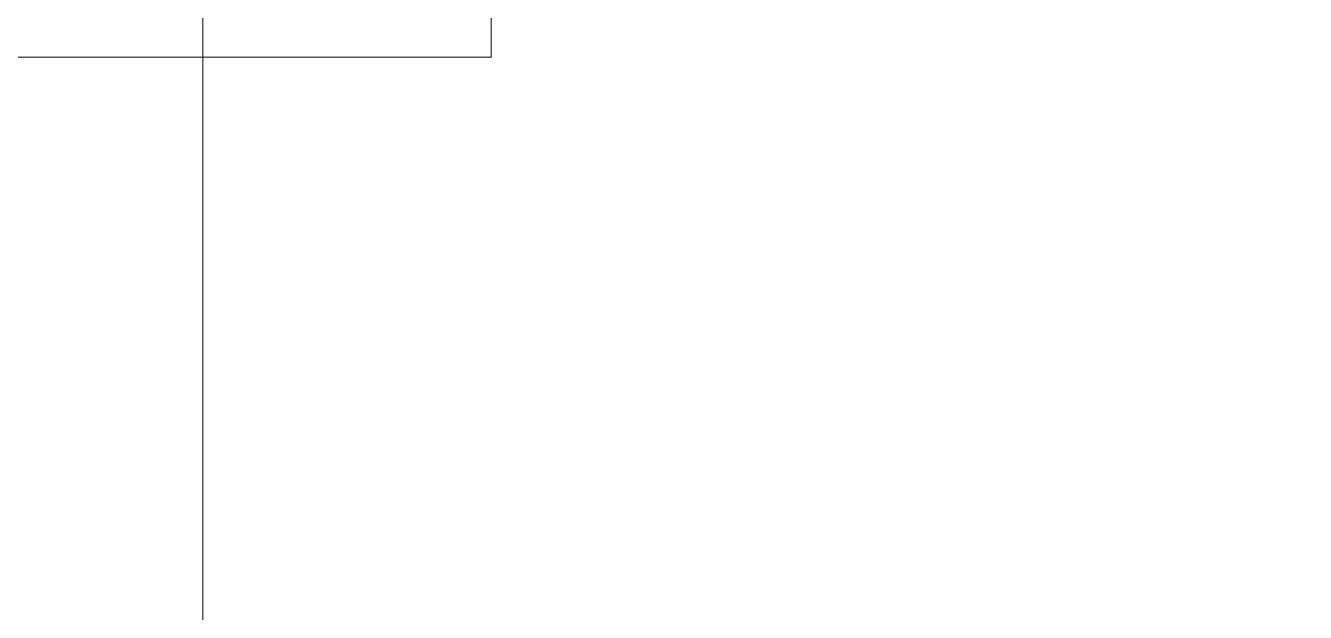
# Model space of a CAD drawing. Header units: millimetres. Extents: x 3546612 to 5615882, y 547008 to 3162891.
# Drawn here: x 5333175 to 5336062, y 2427015 to 2428339 of the extents above; entities that cross this region are included whole.
import ezdxf

# ---------------------------------------------------------------- set-up
doc = ezdxf.new("R2010")
doc.units = ezdxf.units.MM
doc.layers.add('XR-평면도$0$A-CNTL', color=9, linetype='Continuous', lineweight=15)
doc.layers.add('XR-평면도$0$A-ELEV-LIN3', color=9, linetype='Continuous', lineweight=18)

# ---------------------------------------------------------------- blocks, each defined once
blk = doc.blocks.new('XR-평면도$0$중심선(210216)')
at = {"layer": 'XR-평면도$0$A-CNTL', "ltscale": 300}
blk.add_lwpolyline([(11000, 206000), (11000, -10000)], dxfattribs=at)

msp = doc.modelspace()

# ---------------------------------------------------------------- linework, layer by layer
at = {"layer": 'XR-평면도$0$A-ELEV-LIN3'}
msp.add_lwpolyline([(5378025, 2416967.6), (5337575, 2416967.6), (5337575, 2423967.6), (5333125, 2423967.6), (5333125, 2428267.6), (5334225, 2428267.6), (5334225, 2429967.6), (5332925, 2429967.6), (5332925, 2429367.6), (5323075, 2429367.6), (5323075, 2429967.6), (5322775, 2429967.6), (5322775, 2444467.6), (5323475, 2444467.6), (5323475, 2445967.6)], dxfattribs=at)
msp.add_lwpolyline([(5378025, 2416967.6), (5337575, 2416967.6), (5337575, 2423967.6), (5333125, 2423967.6), (5333125, 2428267.6), (5334225, 2428267.6), (5334225, 2429967.6), (5332925, 2429967.6), (5332925, 2429367.6), (5323075, 2429367.6), (5323075, 2429967.6), (5322775, 2429967.6), (5322775, 2444467.6), (5323475, 2444467.6), (5323475, 2445967.6)], dxfattribs=at)
msp.add_lwpolyline([(5378025, 2416967.6), (5337575, 2416967.6), (5337575, 2423967.6), (5333125, 2423967.6), (5333125, 2428267.6), (5334225, 2428267.6), (5334225, 2429967.6), (5332925, 2429967.6), (5332925, 2429367.6), (5323075, 2429367.6), (5323075, 2429967.6), (5322775, 2429967.6), (5322775, 2444467.6), (5323475, 2444467.6), (5323475, 2445967.6)], dxfattribs=at)

# ---------------------------------------------------------------- block references
at = {"layer": 'XR-평면도$0$A-CNTL'}
msp.add_blockref('XR-평면도$0$중심선(210216)', (5322575, 2339367.6), dxfattribs=at)

doc.saveas('drawing.dxf')
